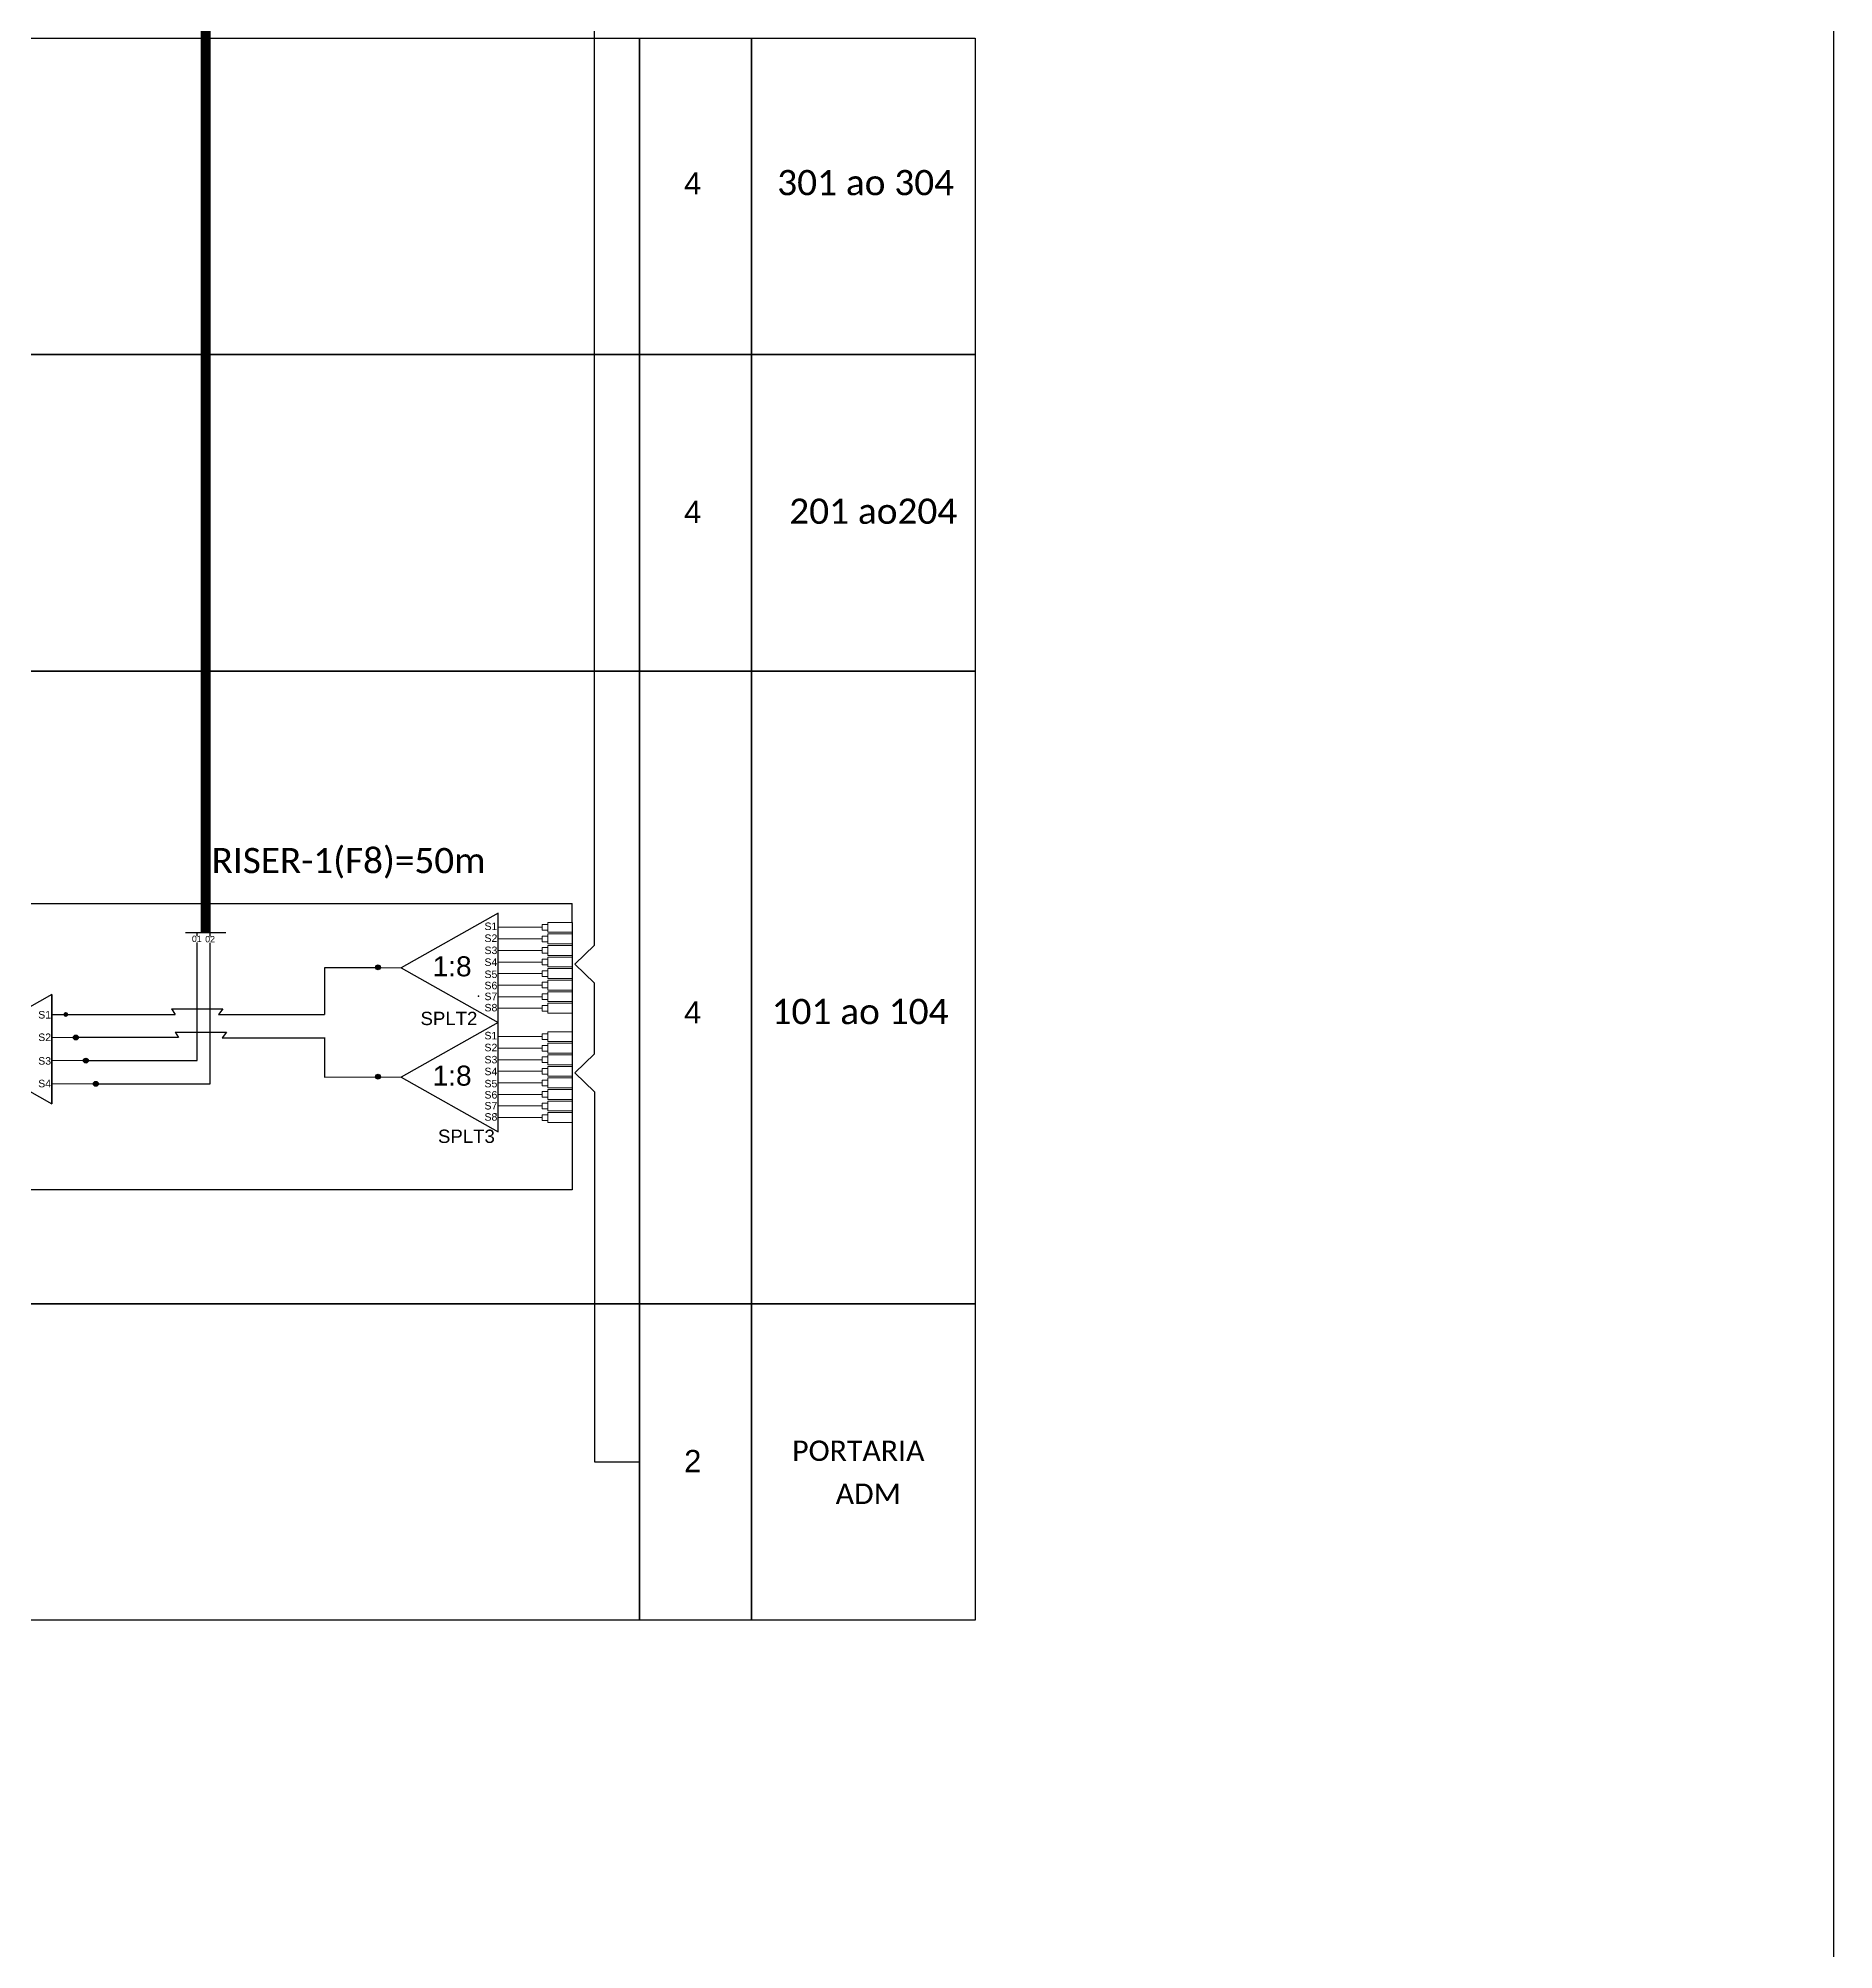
# Model space of a CAD drawing. Header units: metres. Extents: x 1 to 842, y 0 to 594.
# Drawn here: x 713.3 to 841.7, y 296.9 to 433.6 of the extents above; entities that cross this region are included whole.
import ezdxf
from ezdxf.enums import TextEntityAlignment as Align

# ---------------------------------------------------------------- set-up
doc = ezdxf.new("R2010")
doc.units = ezdxf.units.M
doc.styles.add('ARIAL', font='arial.ttf')
doc.styles.add('WMF-Calibri0', font='calibri.ttf')

# ---------------------------------------------------------------- blocks, each defined once
blk = doc.blocks.new('SPLT_1-8_SC-APC')
at = {"color": 1}
blk.add_lwpolyline([(-7.37, -2.1), (-17.04, -7.55), (-7.37, -13), (-7.37, -2.1)], dxfattribs=at)
at = {"color": 3, "lineweight": 0}
for points in [[(-2.99, -3.51), (-7.37, -3.51)], [(-2.41, -3.02), (-2.41, -4)], [(-2.41, -3.02), (0, -3.02)], [(-7.37, -4.66), (-2.99, -4.66)], [(-2.41, -4), (0, -4)], [(-2.41, -4.17), (-2.41, -5.16)], [(-2.41, -4.17), (0, -4.17)], [(-2.41, -5.16), (0, -5.16)], [(-2.41, -5.32), (-2.41, -6.31)], [(-2.41, -5.32), (0, -5.32)], [(-7.37, -5.82), (-2.99, -5.82)], [(-7.37, -6.97), (-2.99, -6.97)], [(-2.41, -6.31), (0, -6.31)], [(-2.41, -6.48), (-2.41, -7.46)], [(-2.41, -6.48), (0, -6.48)], [(-2.41, -7.46), (0, -7.46)], [(-2.41, -7.63), (-2.41, -8.62)], [(-2.41, -7.63), (0, -7.63)], [(-7.37, -8.12), (-2.99, -8.12)], [(-7.37, -9.28), (-2.99, -9.28)], [(-2.41, -8.62), (0, -8.62)], [(-2.41, -8.78), (-2.41, -9.77)], [(-2.41, -8.78), (0, -8.78)], [(-7.37, -10.43), (-2.99, -10.43)], [(-2.41, -9.77), (0, -9.77)], [(-2.41, -9.94), (-2.41, -10.92)], [(-2.41, -9.94), (0, -9.94)], [(-2.41, -10.92), (0, -10.92)], [(-2.41, -11.09), (-2.41, -12.08)], [(-2.41, -11.09), (0, -11.09)], [(-7.37, -11.58), (-2.99, -11.58)], [(-2.41, -12.08), (0, -12.08)]]:
    blk.add_lwpolyline(points, dxfattribs=at)
for points in [[(-2.99, -3.22), (-2.41, -3.22), (-2.41, -3.8), (-2.99, -3.8)], [(-2.99, -4.38), (-2.41, -4.38), (-2.41, -4.95), (-2.99, -4.95)], [(-2.99, -5.53), (-2.41, -5.53), (-2.41, -6.1), (-2.99, -6.1)], [(-2.99, -6.68), (-2.41, -6.68), (-2.41, -7.26), (-2.99, -7.26)], [(-2.99, -7.84), (-2.41, -7.84), (-2.41, -8.41), (-2.99, -8.41)], [(-2.99, -8.99), (-2.41, -8.99), (-2.41, -9.56), (-2.99, -9.56)], [(-2.99, -10.14), (-2.41, -10.14), (-2.41, -10.72), (-2.99, -10.72)], [(-2.99, -11.3), (-2.41, -11.3), (-2.41, -11.87), (-2.99, -11.87)]]:
    blk.add_lwpolyline(points, close=True, dxfattribs=at)
at = {"color": 1, "lineweight": 0}
blk.add_lwpolyline([(-17.04, -7.55), (-19.26, -7.55)], dxfattribs=at)
at = {"color": 1, "style": 'ARIAL'}
for s, height, p in [('S1', 0.75, (-8.74, -3.78)), ('S2', 0.75, (-8.74, -4.97)), ('S3', 0.75, (-8.74, -6.18)), ('1:8', 2, (-13.91, -8.4)), ('S4', 0.75, (-8.74, -7.36)), ('S5', 0.75, (-8.74, -8.57)), ('S6', 0.75, (-8.74, -9.69)), ('S7', 0.75, (-8.74, -10.78)), ('S8', 0.75, (-8.74, -11.9))]:
    blk.add_text(s, height=height, dxfattribs=at).set_placement(p)
blk = doc.blocks.new('SPLITTER_')
blk.add_point((0, 0))
at = {"style": 'ARIAL', "flags": 4}
blk.add_attdef('SPLT', (0, -3.26), '', height=1.5, dxfattribs=at)

msp = doc.modelspace()

# ---------------------------------------------------------------- hatches: boundary and pattern name
h = msp.add_hatch(color=3)
h.dxf.hatch_style = 1
h.paths.add_polyline_path([(737.75, 367.17, 1), (737.4, 367.17, 1)])
h = msp.add_hatch(color=3)
h.dxf.hatch_style = 1
h.paths.add_polyline_path([(715.42, 363.8, 1), (715.08, 363.8, 1)])
h = msp.add_hatch(color=3)
h.dxf.hatch_style = 1
h.paths.add_polyline_path([(716.14, 362.15, 1), (715.79, 362.15, 1)])
h = msp.add_hatch(color=3)
h.dxf.hatch_style = 1
h.paths.add_polyline_path([(716.86, 360.5, 1), (716.51, 360.5, 1)])
h = msp.add_hatch(color=3)
h.dxf.hatch_style = 1
h.paths.add_polyline_path([(717.58, 358.84, 1), (717.23, 358.84, 1)])
h = msp.add_hatch(color=3)
h.dxf.hatch_style = 1
h.paths.add_polyline_path([(737.75, 359.35, 1), (737.4, 359.35, 1)])

# ---------------------------------------------------------------- linework, layer by layer
for p, q in [((544.69, 433.64), (756.28, 433.64)), ((544.69, 433.64), (756.28, 433.64)), ((756.28, 433.64), (756.28, 411.01)), ((756.28, 433.64), (764.28, 433.64)), ((756.28, 411.01), (756.28, 433.64)), ((756.28, 433.64), (756.28, 411.01)), ((756.28, 433.64), (764.28, 433.64)), ((756.28, 411.01), (756.28, 433.64)), ((764.28, 433.64), (780.28, 433.64)), ((764.28, 411.01), (764.28, 433.64)), ((764.28, 433.64), (764.28, 411.01)), ((764.28, 433.64), (780.28, 433.64)), ((764.28, 411.01), (764.28, 433.64)), ((764.28, 433.64), (764.28, 411.01)), ((780.28, 433.64), (780.28, 411.01)), ((780.28, 433.64), (780.28, 411.01)), ((756.28, 411.01), (544.69, 411.01)), ((544.69, 411.01), (756.28, 411.01)), ((756.28, 411.01), (544.69, 411.01)), ((544.69, 411.01), (756.28, 411.01)), ((764.28, 411.01), (756.28, 411.01)), ((756.28, 411.01), (756.28, 388.37)), ((756.28, 411.01), (764.28, 411.01)), ((756.28, 388.37), (756.28, 411.01)), ((764.28, 411.01), (756.28, 411.01)), ((756.28, 411.01), (756.28, 388.37)), ((756.28, 411.01), (764.28, 411.01)), ((756.28, 388.37), (756.28, 411.01)), ((780.28, 411.01), (764.28, 411.01)), ((764.28, 411.01), (780.28, 411.01)), ((764.28, 388.37), (764.28, 411.01)), ((764.28, 411.01), (764.28, 388.37)), ((780.28, 411.01), (764.28, 411.01)), ((764.28, 411.01), (780.28, 411.01)), ((764.28, 388.37), (764.28, 411.01)), ((764.28, 411.01), (764.28, 388.37)), ((780.28, 411.01), (780.28, 388.37)), ((780.28, 411.01), (780.28, 388.37)), ((756.28, 388.37), (568.69, 388.37)), ((756.28, 388.37), (568.69, 388.37)), ((764.28, 388.37), (756.28, 388.37)), ((764.28, 388.37), (756.28, 388.37)), ((780.28, 388.37), (764.28, 388.37)), ((780.28, 388.37), (764.28, 388.37))]:
    msp.add_line(p, q)
at = {"color": 7}
msp.add_lwpolyline([(0.69, -0.11), (841.69, -0.11), (841.69, 593.89), (0.69, 593.89)], close=True, dxfattribs=at)
at = {"color": 5, "const_width": 0.7}
for points in [[(725.25, 373.26), (725.25, 509)], [(725.25, 369.67), (725.25, 373.26)]]:
    msp.add_lwpolyline(points, dxfattribs=at)
at = {"color": 3}
for points in [[(753.06, 422.32), (753.06, 444.95), (756.28, 444.95)], [(753.06, 368.75), (753.06, 422.32)], [(753.06, 368.75), (751.65, 367.4), (753.06, 366.04)], [(753.06, 360.98), (753.06, 366.04)], [(753.06, 360.98), (751.65, 359.62), (753.06, 358.26), (753.06, 354.69)], [(753.06, 354.69), (753.06, 331.79), (756.28, 331.79)]]:
    msp.add_lwpolyline(points, dxfattribs=at)
for points in [[(568.69, 388.37), (756.28, 388.37), (756.28, 343.11), (568.69, 343.11)], [(568.69, 388.37), (756.28, 388.37), (756.28, 343.11), (568.69, 343.11)], [(737.65, 367.14), (733.76, 367.14), (733.76, 363.8)], [(714.26, 363.8), (723.07, 363.8)], [(722.82, 364.21), (723.07, 363.8)], [(722.82, 364.21), (726.49, 364.21), (726.18, 363.8)], [(726.18, 363.8), (729.62, 363.8)], [(729.62, 363.8), (733.76, 363.8)], [(723.07, 362.54), (723.32, 362.15)], [(723.07, 362.54), (726.75, 362.54), (726.43, 362.14)], [(723.32, 362.15), (716.14, 362.15)], [(726.43, 362.14), (733.76, 362.14)], [(733.76, 362.15), (733.76, 359.32), (737.58, 359.35)], [(568.69, 343.11), (756.28, 343.11), (756.28, 320.48), (568.69, 320.48)], [(568.69, 343.11), (756.28, 343.11), (756.28, 320.48), (568.69, 320.48)]]:
    msp.add_lwpolyline(points)
for points in [[(756.28, 388.37), (764.28, 388.37), (764.28, 343.11), (756.28, 343.11)], [(756.28, 388.37), (764.28, 388.37), (764.28, 343.11), (756.28, 343.11)], [(764.28, 388.37), (780.28, 388.37), (780.28, 343.11), (764.28, 343.11)], [(764.28, 388.37), (780.28, 388.37), (780.28, 343.11), (764.28, 343.11)], [(756.28, 343.11), (764.28, 343.11), (764.28, 320.48), (756.28, 320.48)], [(756.28, 343.11), (764.28, 343.11), (764.28, 320.48), (756.28, 320.48)], [(764.28, 343.11), (780.28, 343.11), (780.28, 320.48), (764.28, 320.48)], [(764.28, 343.11), (780.28, 343.11), (780.28, 320.48), (764.28, 320.48)]]:
    msp.add_lwpolyline(points, close=True)
at = {"color": 1}
for points in [[(751.46, 351.25), (697.61, 351.25), (697.61, 371.73), (751.46, 371.73)], [(751.46, 370.38), (751.46, 371.73)], [(751.46, 370.38), (751.46, 351.25)], [(714.26, 365.22), (707.33, 361.31), (714.26, 357.41), (714.26, 365.22)], [(714.26, 365.22), (714.26, 357.41)], [(714.26, 365.22), (714.26, 357.41)], [(714.26, 357.41), (714.26, 365.22)]]:
    msp.add_lwpolyline(points, dxfattribs=at)
at = {"color": 5}
for points in [[(723.81, 369.67), (726.69, 369.67)], [(724.65, 369.4), (724.65, 369.67)], [(725.58, 369.37), (725.58, 369.67)], [(716.68, 360.5), (724.65, 360.5), (724.65, 368.96)], [(723.07, 358.84), (725.58, 358.84), (725.58, 368.93)], [(717.4, 358.84), (723.07, 358.84)]]:
    msp.add_lwpolyline(points, dxfattribs=at)
at = {"color": 7, "lineweight": 0}
for points in [[(714.26, 363.8), (715.2, 363.8)], [(714.26, 362.15), (715.97, 362.15)], [(714.26, 360.5), (716.68, 360.5)], [(714.26, 358.84), (717.4, 358.84)]]:
    msp.add_lwpolyline(points, dxfattribs=at)
at = {"color": 3}
for centre in [(737.58, 367.17), (715.97, 362.15), (716.68, 360.5), (717.4, 358.84), (737.58, 359.35)]:
    msp.add_circle(centre, 0.173, dxfattribs=at)

# ---------------------------------------------------------------- block references
at = {"color": 3, "xscale": 0.7168896001907529, "yscale": 0.7168896001907529, "zscale": 0.7168896001907529}
for p in [(751.46, 372.55), (751.46, 364.73)]:
    msp.add_blockref('SPLT_1-8_SC-APC', p, dxfattribs=at)
ref = msp.add_blockref('SPLITTER_', (744.76, 365.11), dxfattribs=dict(xscale=-0.6345364331830139, yscale=0.6345364331830139, zscale=0.6345364331830139))
ref.add_attrib('SPLT', 'SPLT2', (740.62, 363.04), dxfattribs={"height": 0.952, "style": 'ARIAL'})
ref = msp.add_blockref('SPLITTER_', (746.01, 356.68), dxfattribs=dict(xscale=-0.6345364331830139, yscale=0.6345364331830139, zscale=0.6345364331830139))
ref.add_attrib('SPLT', 'SPLT3', (741.87, 354.61), dxfattribs={"height": 0.952, "style": 'ARIAL'})

# ---------------------------------------------------------------- texts
at = {"style": 'WMF-Calibri0'}
for s, height, p in [('301 ao 304', 1.804, (766.13, 422.41)), ('201 ao204', 1.804, (766.99, 398.9)), ('101 ao 104', 1.804, (765.73, 363.11)), ('PORTARIA', 1.459, (767.2, 331.86)), ('ADM', 1.459, (770.31, 328.78))]:
    msp.add_text(s, height=height, dxfattribs=at).set_placement(p)
at = {"color": 5, "style": 'WMF-Calibri0'}
msp.add_text('RISER-1(F8)=50m', height=1.8, dxfattribs=at).set_placement((725.68, 373.91))
at = {"style": 'ARIAL'}
for s, p in [('01', (724.62, 369.21)), ('02', (725.57, 369.19))]:
    msp.add_text(s, height=0.45, dxfattribs=at).set_placement(p, align=Align.MIDDLE_CENTER)
at = {"color": 1, "style": 'ARIAL'}
for s, p in [('S1', (713.28, 363.51)), ('S2', (713.28, 361.9)), ('S3', (713.28, 360.21)), ('S4', (713.28, 358.59))]:
    msp.add_text(s, height=0.538, dxfattribs=at).set_placement(p)
at = {"style": 'ARIAL', "flags": 12}
for tag, p in [('4', (760.09, 423.26)), ('4', (760.09, 399.75)), ('4', (760.09, 363.95)), ('2', (760.09, 331.85))]:
    msp.add_attdef(tag, text='XX', height=1.59, dxfattribs=at).set_placement(p, align=Align.MIDDLE_CENTER)

doc.saveas('drawing.dxf')
